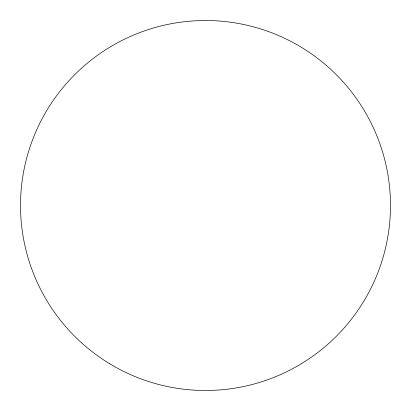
<?xml version="1.0" encoding="UTF-8"?>
<svg xmlns="http://www.w3.org/2000/svg" width="411" height="411" viewBox="0 0 411 411"><rect width="100%" height="100%" fill="white"/><g stroke="black" fill="none" stroke-linecap="round" stroke-linejoin="round"><path stroke-width="0.62" d="M109.727 363.771A184.991 184.991 0 0 0 390.45 209.307A184.991 184.991 0 0 0 116.323 43.427A184.991 184.991 0 0 0 109.727 363.771"/></g></svg>
